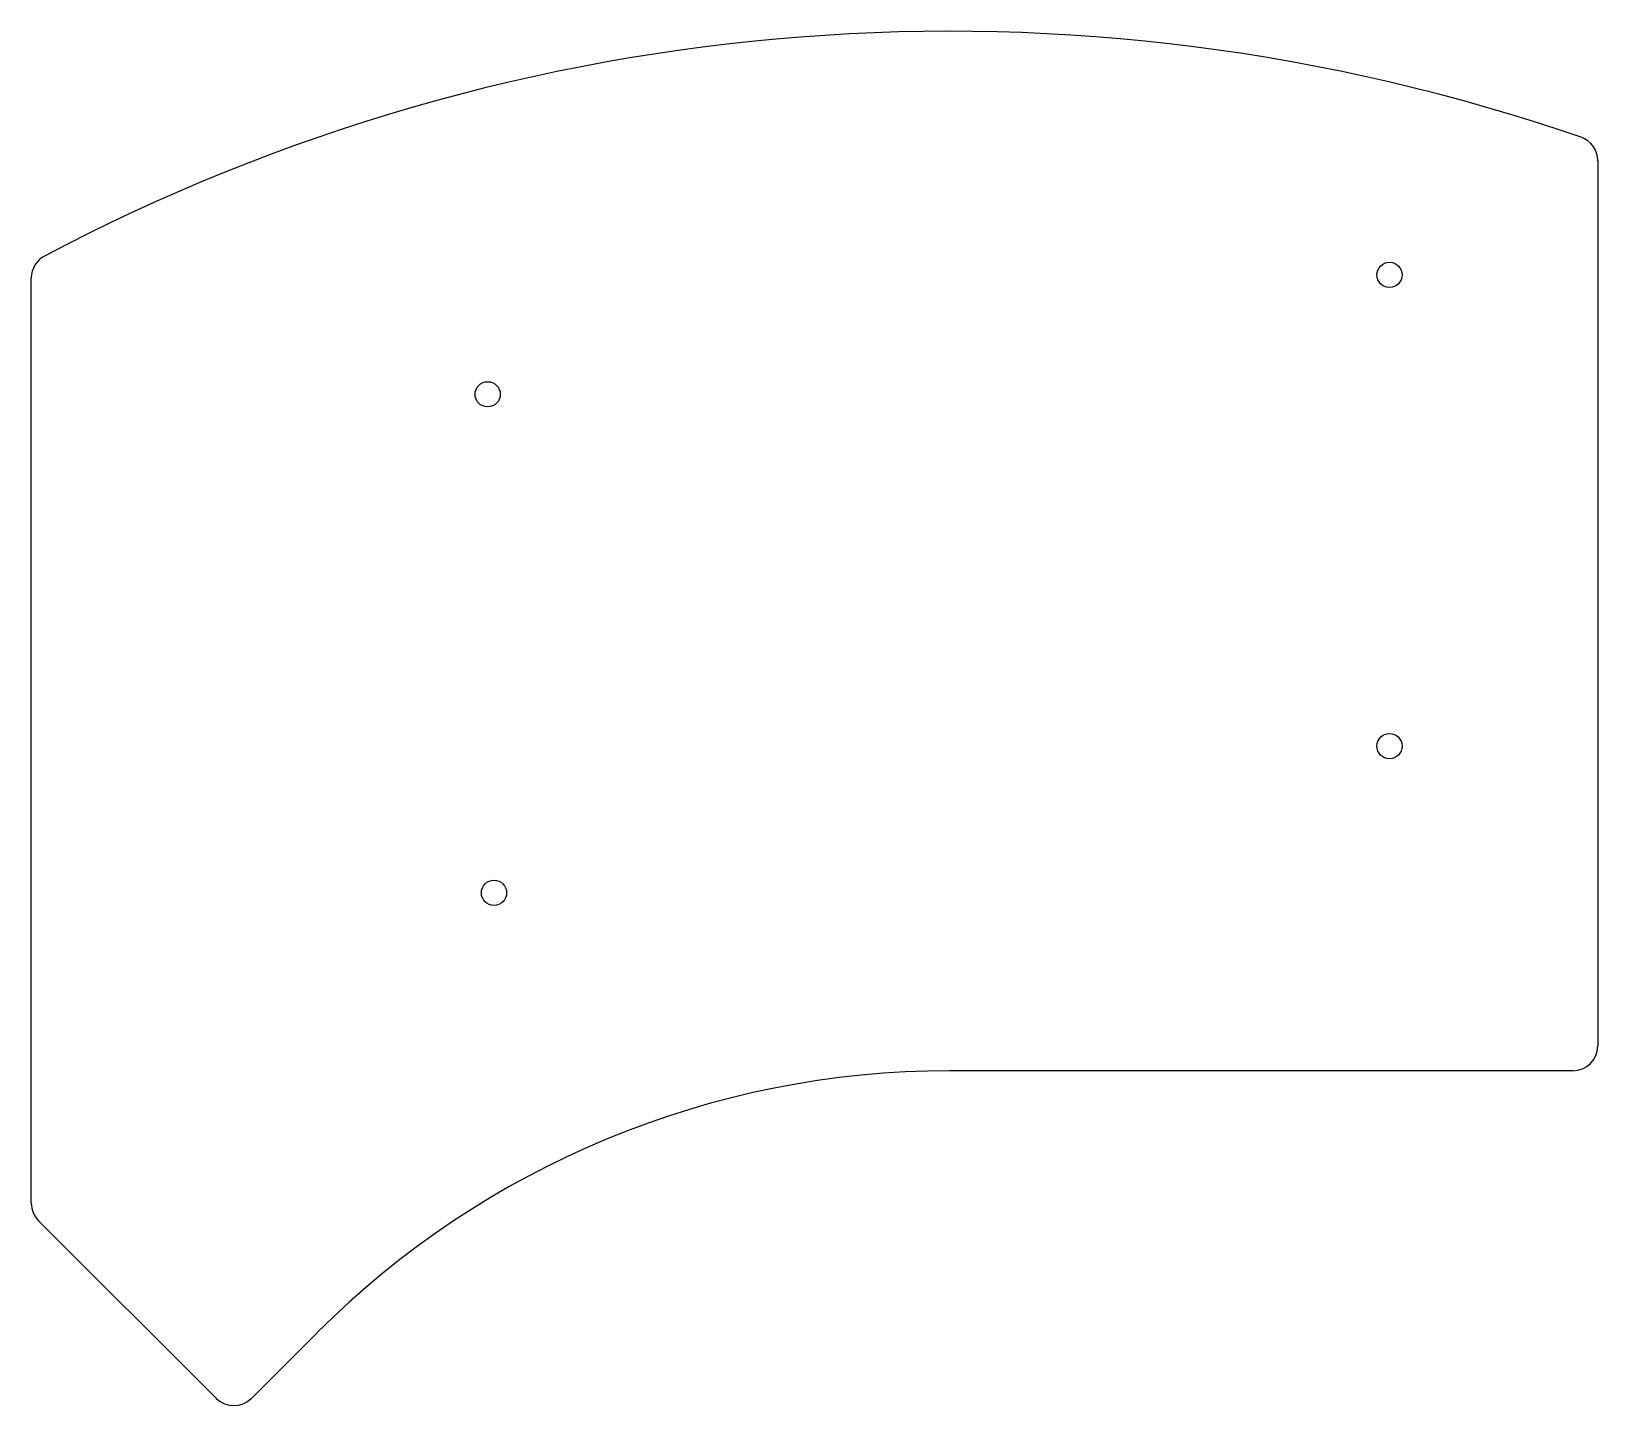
# Model space of a CAD drawing. Header units: millimetres. Extents: x -74 to 52, y 45 to 156.
import ezdxf

# ---------------------------------------------------------------- set-up
doc = ezdxf.new("R2010")
doc.units = ezdxf.units.MM
doc.header["$MEASUREMENT"] = 0
doc.layers.add('no kerf$Bottom', color=18, linetype='Continuous', true_color=0x000000)

msp = doc.modelspace()

# ---------------------------------------------------------------- linework, layer by layer
at = {"layer": 'no kerf$Bottom'}
for p, q in [((-74.23, 104.88), (-74.23, 136.41)), ((-74.23, 61.59), (-74.23, 95.78))]:
    msp.add_line(p, q, dxfattribs=at)
for points in [[(52.39, 145.89), (52.39, 74.3)], [(-74.23, 95.78), (-74.23, 104.88)], [(50.39, 72.3), (0, 72.3)], [(-59.27, 45.8), (-73.64, 60.17)], [(-51.12, 51.12), (-56.44, 45.8)]]:
    msp.add_lwpolyline(points, dxfattribs=at)
for centre in [(35.56, 136.65), (-37.34, 127), (35.56, 98.55), (-36.83, 86.69)]:
    msp.add_circle(centre, 1.02, dxfattribs=at)
for centre, radius, start, end in [((0, 0), 156.35, 70.9466, 117.9016), ((50.39, 145.89), 2, 0, 70.9466), ((-72.23, 136.41), 2, 117.9016, 180), ((50.39, 74.3), 2, 270, 0), ((0, 0), 72.3, 90, 135), ((-72.23, 61.59), 2, 180, 225), ((-57.86, 47.22), 2, 225, 315)]:
    msp.add_arc(centre, radius, start, end, dxfattribs=at)

doc.saveas('drawing.dxf')
